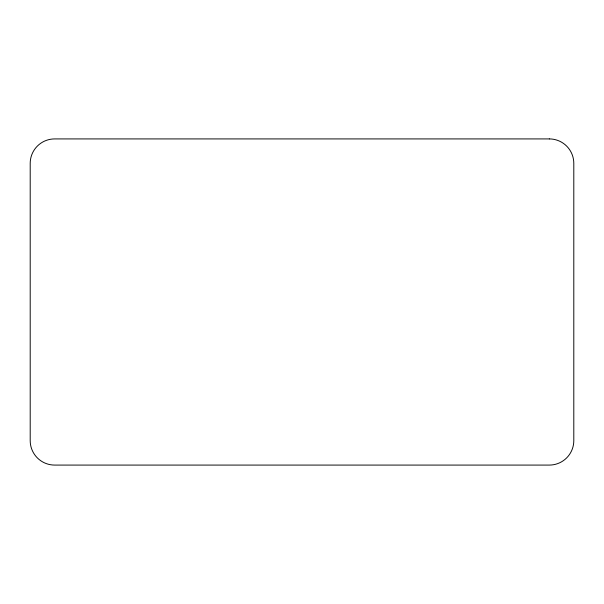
<?xml version="1.0" encoding="UTF-8"?>
<svg xmlns="http://www.w3.org/2000/svg" width="604" height="604" viewBox="0 0 604 604"><rect width="100%" height="100%" fill="white"/><g stroke="black" fill="none" stroke-linecap="round" stroke-linejoin="round"><path stroke-width="0.91" d="M549.338 138.92L54.662 138.92A24.462 24.462 0 0 0 30.2 163.382L30.2 440.618A24.462 24.462 0 0 0 54.662 465.08L549.338 465.08A24.462 24.462 0 0 0 573.8 440.618L573.8 163.382A24.462 24.462 0 0 0 549.338 138.92"/></g></svg>
